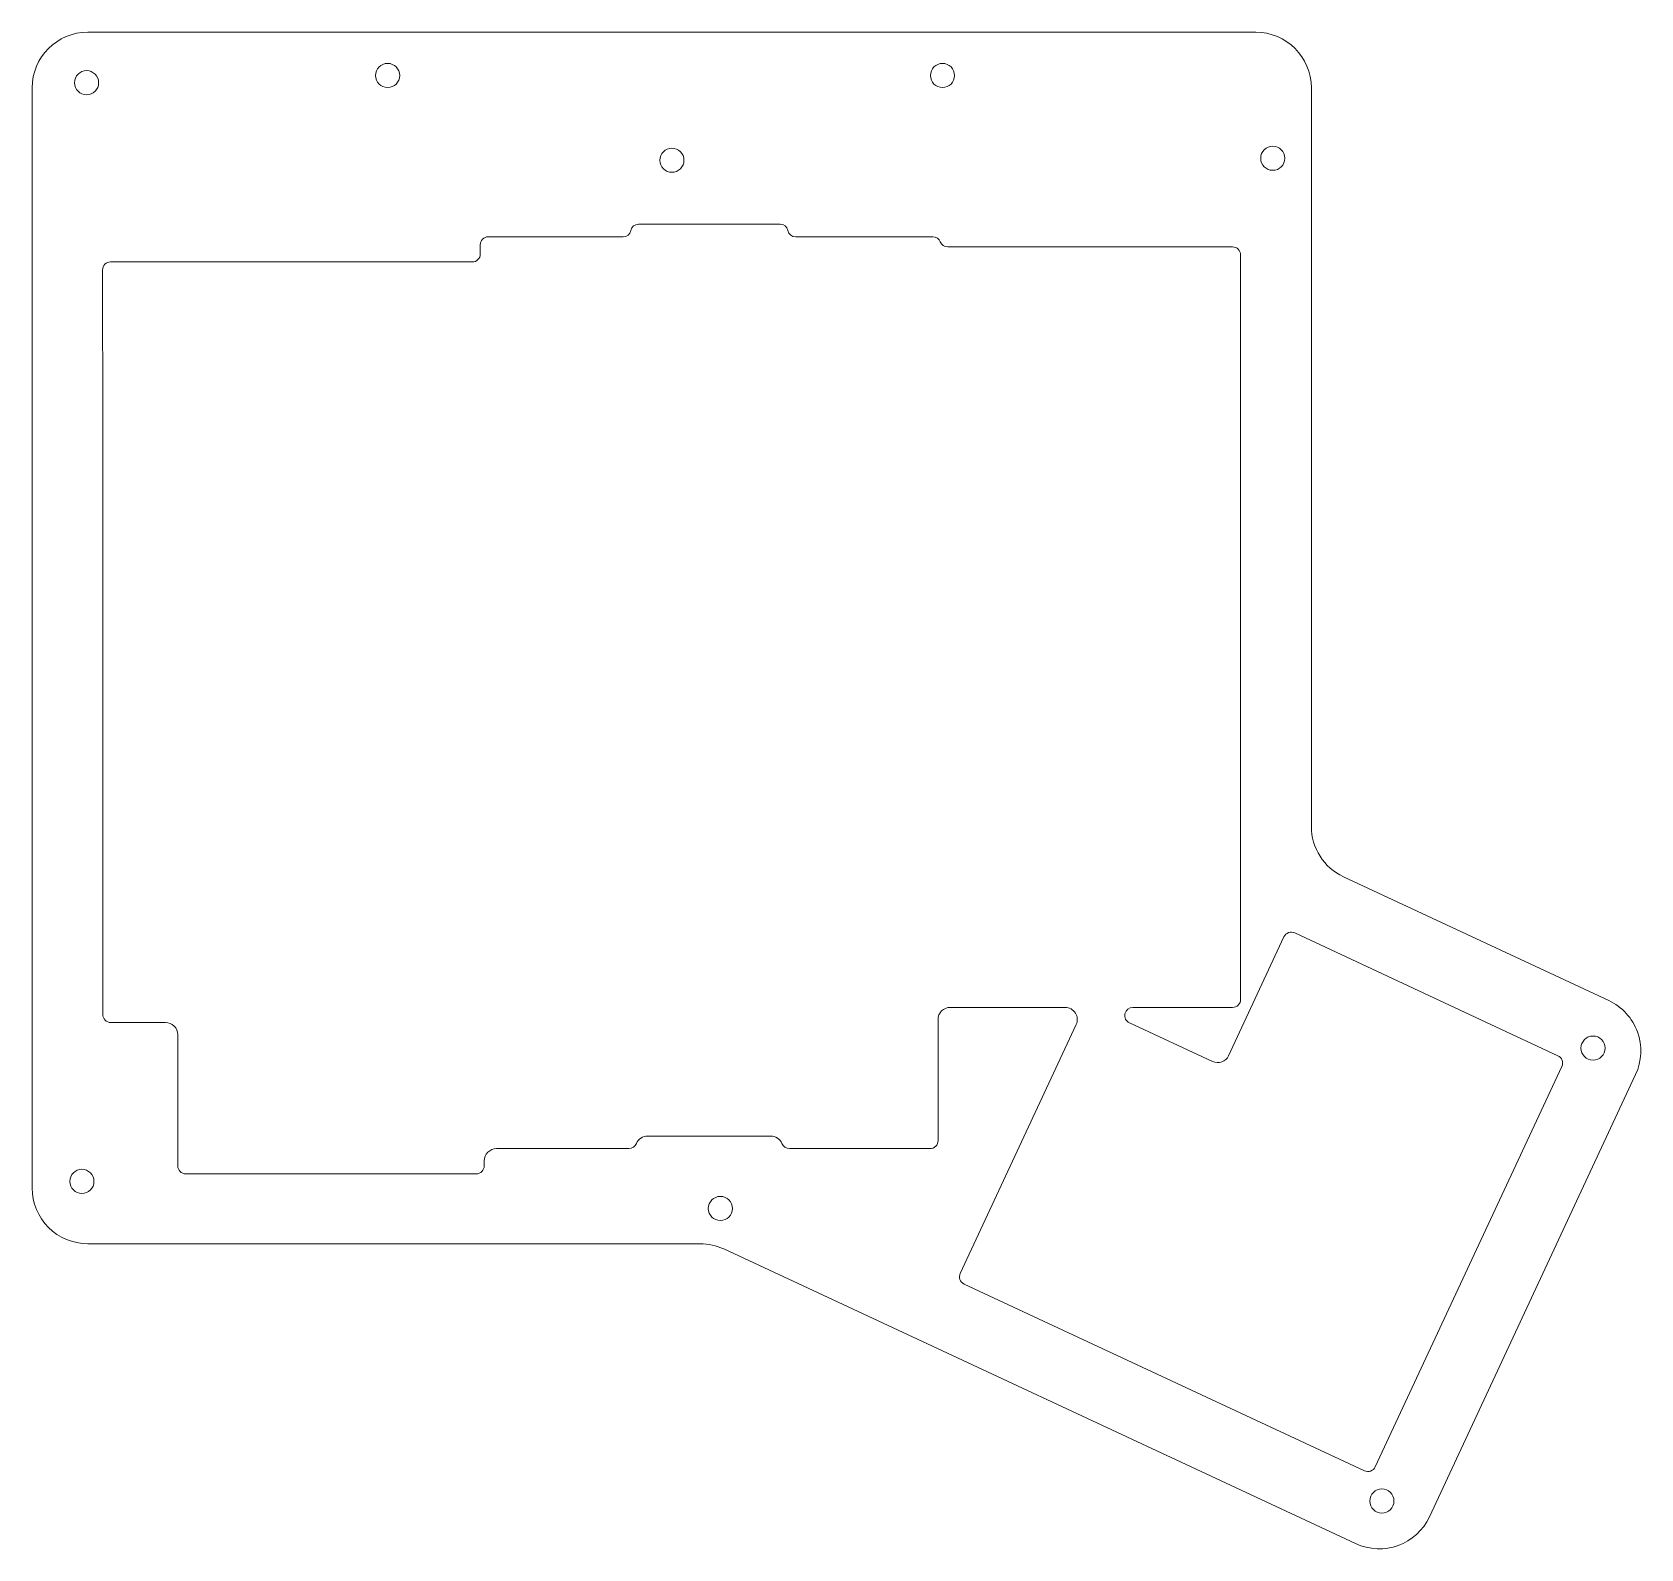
# Model space of a CAD drawing. Header units: millimetres. Extents: x 0 to 203, y 0 to 191.
import ezdxf

# ---------------------------------------------------------------- set-up
doc = ezdxf.new("R2010")
doc.units = ezdxf.units.MM
doc.layers.add('Cut', color=7, linetype='Continuous', lineweight=0, true_color=0xde3535)

msp = doc.modelspace()

# ---------------------------------------------------------------- linework, layer by layer
at = {"layer": 'Cut', "lineweight": 0}
for p, q in [((9.06, 190.94), (7, 190.94)), ((44.76, 190.94), (9.06, 190.94)), ((114.64, 190.94), (44.76, 190.94)), ((150.55, 190.94), (114.64, 190.94)), ((154.09, 190.94), (150.55, 190.94)), ((0, 179.74), (0, 45.41)), ((161.09, 90.95), (161.09, 179.74)), ((113.17, 165.18), (113.17, 165.18)), ((151.17, 163.91), (151.18, 163.91)), ((198.54, 69.03), (165.13, 84.6)), ((175.96, 4.04), (201.92, 59.72)), ((7, 38.41), (84.13, 38.41)), ((87.09, 37.75), (166.66, 0.66))]:
    msp.add_line(p, q, dxfattribs=at)
at = {"layer": 'Cut'}
for p, q in [((0, 179.74), (0, 183.94)), ((161.09, 179.74), (161.09, 183.94))]:
    msp.add_line(p, q, dxfattribs=at)
msp.add_lwpolyline([(151.17, 163.91), (116.2, 163.91), (115.29, 163.91, -0.308559), (114.36, 164.55, 0.308559), (113.43, 165.18), (112.72, 165.18), (96.15, 165.18, -0.354597), (95.17, 165.97, 0.354597), (94.19, 166.77), (93.16, 166.77), (76.36, 166.77, 0.354597), (75.39, 165.97, -0.354597), (74.41, 165.18), (70.41, 165.18), (57.43, 165.18, 0.414214), (56.43, 164.18), (56.43, 163.01, -0.414214), (55.43, 162.01), (37, 162.01), (16.82, 162.01), (9.87, 162.01, 0.414216), (8.87, 161.01), (8.87, 159.6), (8.89, 141.97), (8.89, 67.26, 0.414214), (9.89, 66.26), (16.8, 66.26, -0.414214), (18.33, 64.73), (18.33, 48.22, 0.414214), (19.34, 47.21), (55.92, 47.21, 0.414214), (56.93, 48.22), (56.93, 48.86, -0.414214), (58.46, 50.38), (75.15, 50.38, 0.305615), (76.1, 51.02, -0.305615), (77.51, 51.97), (93, 51.97, -0.305615), (94.41, 51.02, 0.305615), (95.36, 50.38), (113.07, 50.38, 0.414214), (114.08, 51.4), (114.08, 66.64, -0.414214), (115.61, 68.16), (130.09, 68.16, -0.548619), (131.47, 65.99), (116.87, 34.68, 0.414214), (117.36, 33.33), (167.78, 9.83, 0.414214), (169.13, 10.32), (192.63, 60.73, 0.414214), (192.14, 62.08), (158.99, 77.54, 0.414214), (157.64, 77.05), (150.67, 62.08, -0.414214), (148.64, 61.35), (138.18, 66.23, -0.802585), (138.61, 68.16), (151.17, 68.16, 0.414214), (152.18, 69.18), (152.18, 143.85), (152.18, 162.07), (152.18, 162.91, 0.414212), (151.18, 163.91)], format="xyb", dxfattribs=at)
at = {"layer": 'Cut', "lineweight": 0}
for centre in [(44.76, 185.49), (114.64, 185.49), (6.85, 184.58), (80.56, 174.82), (156.23, 175.07), (196.56, 63.04), (6.26, 46.26), (86.67, 42.85), (169.97, 6.02)]:
    msp.add_circle(centre, 1.52, dxfattribs=at)
for centre, start, end in [((7, 183.94), 90, 180), ((154.09, 183.94), 0, 90), ((168.09, 90.95), 180, 245.0019), ((195.58, 62.68), 335.0002, 65.0019), ((7, 45.41), 180, 270.0001), ((84.13, 31.41), 65.0046, 90.0001), ((169.62, 7), 245.0046, 335.0002)]:
    msp.add_arc(centre, 7, start, end, dxfattribs=at)

doc.saveas('drawing.dxf')
